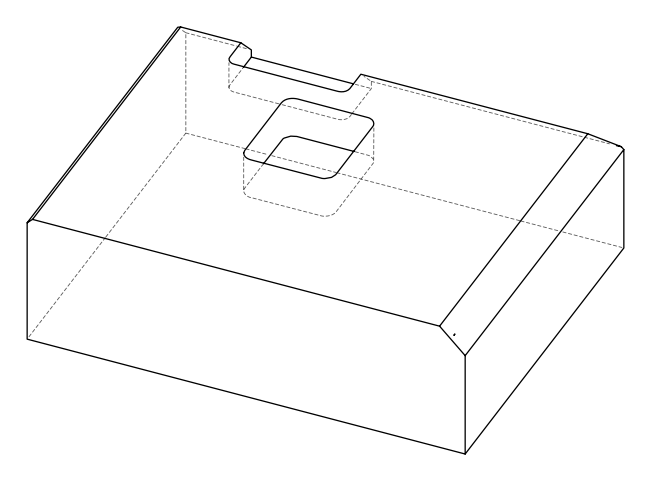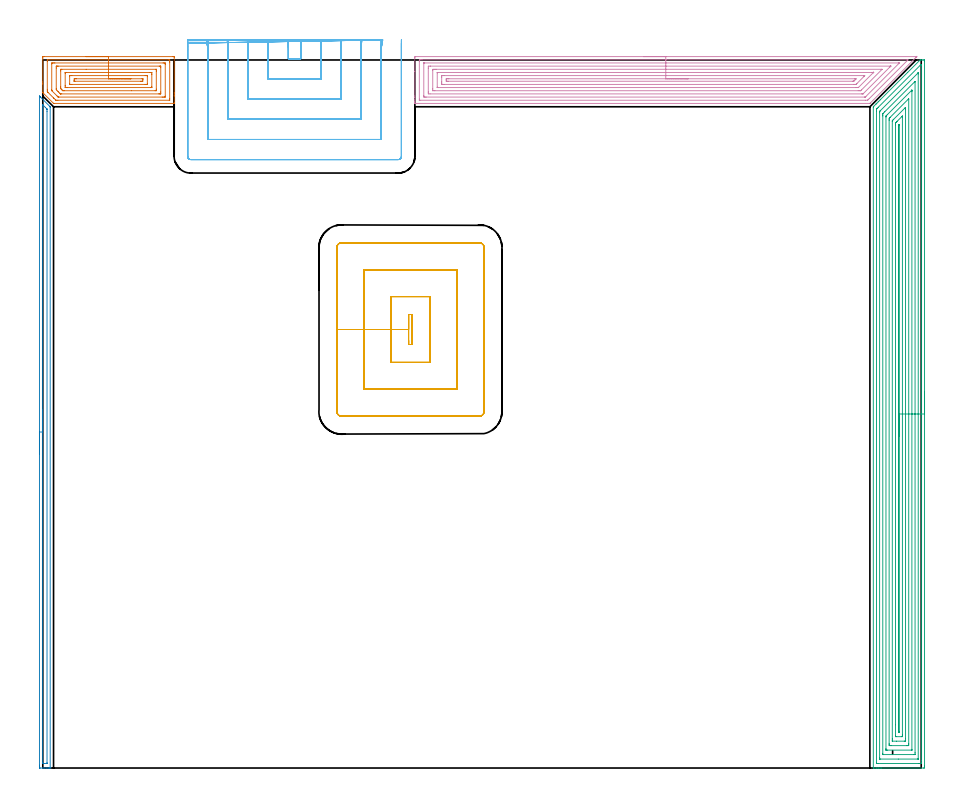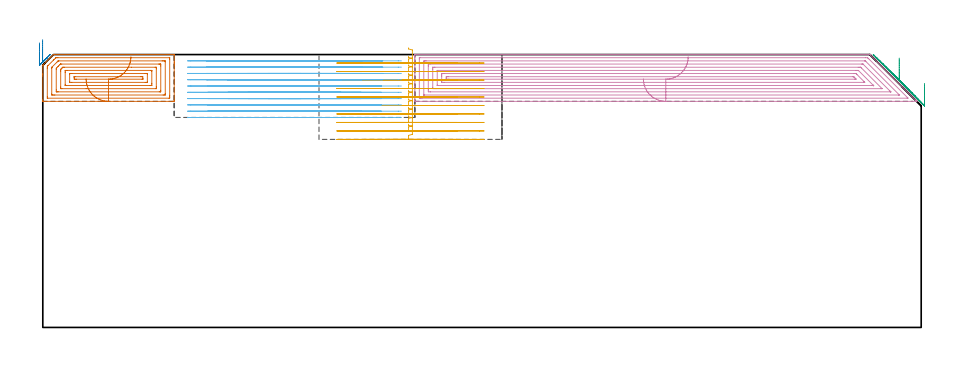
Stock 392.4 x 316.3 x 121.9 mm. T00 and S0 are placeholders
(PLAN: 6 operations, 2 tool changes, 83.3 min)
(1 AREA_MILL | FG_CHAMFER_SURFACE | UGT0205_001 | 4 min | 14564 mm3)
(2 AREA_MILL_1 | FG_CHAMFER_SURFACE_1 | UGT0205_001 | 4.95 min | 3422 mm3)
(3 AREA_MILL_2 | FG_CHAMFER_SURFACE_2 | UGT0205_001 | 22.3 min | 82814 mm3)
(4 AREA_MILL_3 | FG_CHAMFER_SURFACE_3 | UGT0205_001 | 13.97 min | 47784 mm3)
(5 MILL_RECTANGULAR_POCKET | POCKET_RECTANGULAR_STRAIGHT | NXT0201_012 | Follow Part, ap 4, ae 75% | 13.69 min | 286027 mm3)
(6 MILL_SLOT | SLOT_PARTIAL_RECTANGULAR | NXT0201_011 | Follow Part, ap 3, ae 75% | 24.37 min | 148390 mm3)
(TOOL UGT0205_001 | Chamfer Mill 20 x 3 x 45 deg. | D20 FL50 Z2)
(TOOL NXT0201_012 | ENDMILL 16mm [2P460-1600-NA 1630] | D16 FL38 Z6)
(TOOL NXT0201_011 | ENDMILL 12mm [2P460-1200-NA 1630] | D12 FL38 Z6)
(OP 1 AREA_MILL)
G17 G21 G94 G90
T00 M6
G54
G17 G0 G90 X19.35 Y317.8 S1061 M3
G43 Z131.9 H0
Z111.
G94 G1 X19.388 Z110.128 F250.
X19.502 Z109.264
X19.691 Z108.412
X19.953 Z107.58
X20.287 Z106.774
X20.69 Z106.
X21.158 Z105.264
X21.69 Z104.572
X22.279 Z103.929
X22.922 Z103.34
X23.614 Z102.808
X24.35 Z102.34
X25.124 Z101.937
X25.93 Z101.603
X26.762 Z101.341
X27.614 Z101.152
X28.478 Z101.038
X29.35 Z101.
X58.173
X58.447 Y317.796 Z101.002
X58.69 Y317.791 Z101.005
X58.7 Y317.542 Z101.255
Y301.626 Z117.168
Y301.095 Z117.698
Y300.37 Z118.428
Y300.202 Z118.596
Y297.134 Z121.664
Y296.933 Z121.86
X58.691 Y296.904 Z121.889
X58.617 Y296.9 Z121.9
X4.961
X4.805 Y296.904 Z121.889
X4.719 Y296.98 Z121.817
X0.232 Y301.468 Z117.33
X0.157 Y301.542 Z117.254
X0.009 Y301.693 Z117.105
X0. Y301.717 Z117.082
Y305.563 Z113.235
Y305.732 Z113.066
Y306.456 Z112.337
X0.001 Y317.179 Z101.617
X0.003 Y317.708 Z101.089
X0.006 Y317.791 Z101.005
X0.527 Y317.8 Z101.
X29.35
Y316.386 Z102.414
X56.399 Y316.385 Z102.415
X56.499 Y316.383 Z102.417
X56.688 Y316.379 Z102.421
X56.691 Y316.286 Z102.514
X56.698 Y315.984 Z102.816
X56.7 Y315.392 Z103.408
Y315.089 Z103.711
Y299.005 Z119.795
X56.696 Y298.414 Z120.386
X56.693 Y298.339 Z120.461
X56.691 Y298.326 Z120.474
X56.663 Y298.321 Z120.479
X56.598 Y298.318 Z120.482
X56.498 Y298.315 Z120.485
X6.735
X5.943 Y298.319 Z120.481
X5.848 Y298.321 Z120.479
X5.747 Y298.414 Z120.386
X4.961 Y299.189 Z119.611
X4.842 Y299.308 Z119.492
X2.301 Y301.85 Z116.95
X2.166 Y301.989 Z116.811
X2.029 Y302.133 Z116.667
X2.01 Y302.282 Z116.518
X2.003 Y302.882 Z115.918
X2. Y303.185 Z115.615
Y315.695 Z103.105
X2.004 Y316.286 Z102.514
X2.007 Y316.361 Z102.439
X2.009 Y316.374 Z102.426
X2.037 Y316.379 Z102.421
X2.102 Y316.382 Z102.418
X2.202 Y316.385 Z102.415
X29.35 Y316.386 Z102.414
Y314.972 Z103.828
X53.739 Y314.971 Z103.829
X54.157 Y314.97 Z103.83
X54.625 Y314.966 Z103.834
X54.683 Y314.965 Z103.835
X54.693 Y314.724 Z104.076
X54.698 Y314.574 Z104.226
X54.7 Y314.498 Z104.302
Y314.423 Z104.377
Y300.127 Z118.673
X54.697 Y300.051 Z118.749
X54.69 Y299.901 Z118.899
X54.675 Y299.735 Z119.065
X54.625 Y299.734 Z119.066
X54.207 Y299.73 Z119.07
X53.739 Y299.729 Z119.071
X53.321 Y299.728 Z119.072
X7.204 Y299.729 Z119.071
X6.97 Y299.731 Z119.069
X6.912 Y299.733 Z119.067
X6.887 Y299.735 Z119.065
X6.854 Y299.757 Z119.043
X6.735 Y299.868 Z118.932
X6.398 Y300.202 Z118.598
X4.075 Y302.526 Z116.274
X4.035 Y302.571 Z116.229
X4.018 Y302.593 Z116.207
X4.01 Y302.657 Z116.143
X4.003 Y302.807 Z115.993
X4.001 Y302.882 Z115.918
X4. Y314.573 Z104.227
X4.003 Y314.649 Z104.151
X4.01 Y314.799 Z104.001
X4.025 Y314.965 Z103.835
X4.075 Y314.966 Z103.834
X4.494 Y314.97 Z103.83
X4.961 Y314.971 Z103.829
X5.379 Y314.972 Z103.828
X29.35
Y313.557 Z105.243
X52.012
X52.402 Y313.555 Z105.245
X52.597 Y313.553 Z105.247
X52.685 Y313.551 Z105.249
X52.69 Y313.484 Z105.316
X52.699 Y312.865 Z105.935
X52.7 Y301.989 Z116.811
X52.695 Y301.253 Z117.547
X52.69 Y301.15 Z117.65
X52.594 Y301.147 Z117.653
X52.385 Y301.145 Z117.655
X51.965 Y301.143 Z117.657
X51.918
X8.462
X8.042 Y301.145 Z117.655
X7.938 Y301.148 Z117.652
X7.916 Y301.149 Z117.651
X7.882 Y301.178 Z117.622
X7.811 Y301.243 Z117.557
X7.622 Y301.427 Z117.373
X7.06 Y301.989 Z116.811
X6.735 Y302.315 Z116.485
X6.178 Y302.882 Z115.918
X6.01 Y303.07 Z115.73
X6.006 Y303.253 Z115.547
X6.001 Y303.622 Z115.178
Y312.711 Z106.089
X6.005 Y313.447 Z105.353
X6.01 Y313.55 Z105.25
X6.106 Y313.553 Z105.247
X6.315 Y313.555 Z105.245
X6.735 Y313.557 Z105.243
X6.782
X29.35
Y312.143 Z106.657
X50.514
X50.606 Y312.141 Z106.659
X50.662 Y312.139 Z106.661
X50.687 Y312.137 Z106.663
X50.69 Y312.124 Z106.676
X50.695 Y311.989 Z106.811
X50.698 Y311.818 Z106.982
X50.7 Y311.305 Z107.495
Y303.263 Z115.537
X50.697 Y302.882 Z115.918
X50.692 Y302.626 Z116.174
X50.69 Y302.568 Z116.232
X50.621 Y302.564 Z116.236
X50.511 Y302.56 Z116.24
X50.191 Y302.558 Z116.242
X39.63 Y302.557 Z116.243
X9.718
X9.396 Y302.558 Z116.242
X9.073 Y302.562 Z116.238
X8.982 Y302.564 Z116.236
X8.94 Y302.57 Z116.23
X8.915 Y302.592 Z116.208
X8.815 Y302.688 Z116.112
X8.616 Y302.882 Z115.918
X8.509 Y302.99 Z115.81
X8.123 Y303.384 Z115.416
X8.028 Y303.482 Z115.318
X8.01 Y303.605 Z115.195
X8.007 Y303.776 Z115.024
X8.001 Y304.288 Z114.512
X8. Y311.437 Z107.363
X8.003 Y311.818 Z106.982
X8.008 Y312.074 Z106.726
X8.01 Y312.132 Z106.668
X8.079 Y312.136 Z106.664
X8.189 Y312.14 Z106.66
X8.509 Y312.142 Z106.658
X19.373 Y312.143 Z106.657
X29.35
Y310.729 Z108.071
X47.725
X48.417 Y310.727 Z108.073
X48.615 Y310.725 Z108.075
X48.685 Y310.722 Z108.078
X48.69 Y310.7 Z108.1
X48.697 Y310.643 Z108.157
X48.7 Y310.031 Z108.769
Y309.746 Z109.054
Y304.385 Z114.415
X48.696 Y304.1 Z114.7
X48.693 Y304.019 Z114.781
X48.689 Y303.977 Z114.823
X48.676 Y303.976 Z114.824
X48.591 Y303.973 Z114.827
X48.417 Y303.972 Z114.828
X48.224 Y303.971 Z114.829
X10.975
X10.283 Y303.973 Z114.827
X10.085 Y303.975 Z114.825
X10.015 Y303.978 Z114.822
X10.01 Y304.001 Z114.799
X10.003 Y304.057 Z114.743
X10. Y304.669 Z114.131
Y304.954 Z113.846
Y310.315 Z108.485
X10.004 Y310.6 Z108.2
X10.007 Y310.681 Z108.119
X10.011 Y310.723 Z108.077
X10.024 Y310.724 Z108.076
X10.109 Y310.727 Z108.073
X10.283 Y310.728 Z108.072
X10.476 Y310.729 Z108.071
X29.35
Y309.315 Z109.485
X45.757 Y309.314 Z109.486
X46.472 Y309.311 Z109.489
X46.644 Y309.308 Z109.492
X46.69 Y309.301 Z109.499
X46.697 Y309.194 Z109.606
X46.699 Y309.137 Z109.663
Y305.563 Z113.237
X46.698 Y305.508 Z113.292
X46.69 Y305.45 Z113.35
X46.679 Y305.392 Z113.408
X45.757 Y305.386 Z113.414
X12.943
X12.229 Y305.389 Z113.411
X12.056 Y305.392 Z113.408
X12.01 Y305.399 Z113.401
X12.003 Y305.506 Z113.294
X12.001 Y305.563 Z113.237
Y309.137 Z109.663
X12.002 Y309.192 Z109.608
X12.01 Y309.25 Z109.55
X12.021 Y309.308 Z109.492
X12.943 Y309.314 Z109.486
X29.35 Y309.315 Z109.485
Y307.9 Z110.9
X44.324
X44.639 Y307.898 Z110.902
X44.672 Y307.896 Z110.904
X44.688 Y307.894 Z110.906
X44.691 Y307.873 Z110.927
X44.696 Y307.756 Z111.044
X44.7 Y307.522 Z111.278
X44.69 Y306.815 Z111.985
X44.523 Y306.806 Z111.994
X43.983 Y306.802 Z111.998
X43.642 Y306.8 Z112.
X14.376
X14.061 Y306.802 Z111.998
X14.028 Y306.804 Z111.996
X14.012 Y306.806 Z111.994
X14.009 Y306.827 Z111.973
X14.004 Y306.944 Z111.856
X14. Y307.178 Z111.622
X14.01 Y307.885 Z110.915
X14.177 Y307.894 Z110.906
X14.717 Y307.898 Z110.902
X15.058 Y307.9 Z110.9
X29.35
X30.222 Z110.938
X31.086 Z111.051
X31.938 Z111.24
X32.77 Z111.503
X33.576 Z111.836
X34.35 Z112.239
X35.086 Z112.708
X35.778 Z113.239
X36.421 Z113.828
X37.01 Z114.472
X37.542 Z115.164
X38.01 Z115.9
X38.413 Z116.673
X38.747 Z117.479
X39.009 Z118.311
X39.198 Z119.163
X39.312 Z120.028
X39.35 Z120.9
G0 Z131.9
M5
M2
(OP 2 AREA_MILL_1)
G17 G21 G94 G90
T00 M6
G54
G17 G0 G90 X-1.5 Y140.1 S1061 M3
G43 Z131.9 H0
Z127.1
G94 G1 Y140.138 Z126.228 F250.
Y140.252 Z125.364
Y140.441 Z124.512
Y140.703 Z123.68
Y141.037 Z122.874
Y141.44 Z122.1
Y141.908 Z121.364
Y142.44 Z120.672
Y143.029 Z120.029
Y143.672 Z119.44
Y144.364 Z118.908
Y145.1 Z118.44
Y145.874 Z118.037
Y146.68 Z117.703
Y147.512 Z117.441
Y148.363 Z117.252
Y149.228 Z117.138
Y150.1 Z117.1
Y300.114
X-1.496 Y300.189 Z117.102
X-1.488 Z117.11
X-1.333 Y300.034 Z117.264
X-1.191 Y299.891 Z117.408
X-0.909 Y299.609 Z117.691
X3.171 Y295.529 Z121.77
X3.294 Y295.406 Z121.891
X3.3 Y295.131 Z121.9
Y0.16
X3.297 Y0.01 Z121.888
X3.243 Y0.007 Z121.834
X2.86 Y0. Z121.459
X2.433 Z121.032
X1.793 Z120.388
X0.58 Z119.177
X0.007 Z118.601
X-1.145 Y0.001 Z117.451
X-1.49 Y0.003 Z117.106
X-1.492 Y0.006 Z117.104
X-1.498 Y0.606 Z117.102
X-1.5 Y1.22 Z117.1
Y150.1
X-0.086 Z118.514
Y296.209
X-0.085 Y296.271 Z118.515
X-0.083 Y296.32 Z118.517
X-0.081 Y296.326 Z118.519
X-0.08 Z118.52
X-0.067 Y296.315 Z118.533
X0.007 Y296.243 Z118.607
X0.227 Y296.024 Z118.827
X1.119 Y295.131 Z119.719
X1.793 Y294.454 Z120.393
X1.845 Y294.398 Z120.445
X1.869 Y294.37 Z120.469
X1.879 Y294.329 Z120.479
X1.882 Y294.239 Z120.482
X1.884 Y294.148 Z120.484
X1.886 Y293.346 Z120.486
X1.885 Y2.299 Z120.485
X1.884 Y2.206 Z120.484
X1.879 Y2.023 Z120.479
X1.874 Y2.009 Z120.474
X1.866 Y2.006 Z120.466
X1.842 Y2.002 Z120.442
X1.793 Y2.001 Z120.393
X0.398 Y2. Z118.998
X0.007 Y2.004 Z118.607
X-0.049 Y2.006 Z118.551
X-0.076 Y2.009 Z118.524
X-0.08 Y2.114 Z118.52
X-0.084 Y2.298 Z118.516
X-0.085 Y2.391 Z118.515
X-0.086 Y2.484 Z118.514
Y150.1
Y150.972 Z118.552
Y151.836 Z118.666
Y152.688 Z118.855
Y153.52 Z119.117
Y154.326 Z119.451
Y155.1 Z119.854
Y155.836 Z120.323
Y156.528 Z120.854
Y157.171 Z121.443
Y157.76 Z122.086
Y158.291 Z122.779
Y158.76 Z123.514
Y159.163 Z124.288
Y159.497 Z125.094
Y159.759 Z125.926
Y159.948 Z126.778
Y160.062 Z127.643
Y160.1 Z128.514
G0 Z131.9
M5
M2
(OP 3 AREA_MILL_2)
G17 G21 G94 G90
T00 M6
G54
G17 G0 G90 X393.897 Y168.147 S1061 M3
G43 Z131.9 H0
Z109.003
G94 G1 Y168.109 Z108.131 F250.
Y167.995 Z107.267
Y167.807 Z106.415
Y167.544 Z105.583
Y167.211 Z104.777
Y166.808 Z104.003
Y166.34 Z103.267
X393.898 Y165.809 Z102.574
Y165.22 Z101.931
Y164.577 Z101.342
Y163.885 Z100.81
Y163.149 Z100.341
X393.899 Y162.375 Z99.938
Y161.569 Z99.604
Y160.738 Z99.342
Y159.886 Z99.153
X393.9 Y159.021 Z99.038
Y158.149 Z99.
Y1.053
X393.899 Y0.607 Z99.001
X393.895 Y0.165 Z99.003
X393.892 Y0.01 Z99.006
X393.459 Y0. Z99.438
X374.683 Z118.212
X374.083 Z118.811
X373.52 Z119.376
X373.203 Z119.694
X372.64 Z120.256
X372.322 Z120.573
X371.318 Z121.581
X371.115 Y0.004 Z121.784
X371.006 Y0.01 Z121.893
X371. Y0.161 Z121.9
Y295.163
X371.004 Y295.407 Z121.889
X371.209 Y295.609 Z121.691
X372.25 Y296.651 Z120.648
X372.322 Y296.723 Z120.575
X372.524 Y296.924 Z120.376
X372.548 Y296.948 Z120.352
X373.203 Y297.604 Z119.694
X373.371 Y297.771 Z119.529
X373.441 Y297.841 Z119.459
X374.083 Y298.485 Z118.814
X374.218 Y298.618 Z118.682
X386.383 Y310.783 Z106.516
X391.753 Y316.153 Z101.147
X391.78 Y316.181 Z101.118
X391.899 Y316.29 Z100.994
X392.013 Y316.299 Z100.88
X392.333 Y316.3 Z100.566
X392.823 Z100.076
X393.459 Z99.436
X393.776 Z99.12
X393.891 Y316.297 Z99.005
X393.896 Y316.139 Z99.004
X393.9 Y315.915 Z99.
Y158.149
X392.486 Z100.414
Y3.285
X392.483 Y2.489 Z100.417
X392.481 Y2.393 Z100.419
X392.465 Y2.01 Z100.435
X392.082 Y2.003 Z100.818
X391.697 Y2.001 Z101.203
X391.204 Y2. Z101.696
X373.203 Y2.001 Z119.697
X372.706 Y2.004 Z120.194
X372.507 Y2.01 Z120.393
X372.421 Y2.033 Z120.479
X372.416 Y2.297 Z120.484
X372.415 Y2.393 Z120.485
X372.414 Y293.378 Z120.486
X372.417 Y294.174 Z120.483
X372.421 Y294.27 Z120.479
X372.426 Y294.364 Z120.474
X372.501 Y294.444 Z120.399
X372.618 Y294.565 Z120.282
X372.765 Y294.714 Z120.135
X373.203 Y295.153 Z119.697
X391.957 Y313.907 Z100.943
X392.124 Y314.072 Z100.776
X392.274 Y314.216 Z100.626
X392.325 Y314.263 Z100.575
X392.374 Y314.29 Z100.526
X392.433 Y314.295 Z100.467
X392.459 Y314.294 Z100.441
X392.478 Y314.291 Z100.422
X392.48 Y314.241 Z100.42
X392.485 Y314.002 Z100.415
X392.486 Y313.907 Z100.414
Y313.806
Y158.149
X391.072 Z101.828
X391.071 Y4.178 Z101.829
X391.07 Y4.049 Z101.83
X391.067 Y4.018 Z101.833
X391.066 Y4.01 Z101.834
X391.05 Y4.007 Z101.85
X390.991 Y4.001 Z101.909
X382.185 Y4. Z110.715
X374.083 Y4.001 Z118.817
X373.908 Y4.004 Z118.992
X373.858 Y4.007 Z119.042
X373.835 Y4.011 Z119.065
X373.833 Y4.024 Z119.067
X373.83 Y4.092 Z119.07
X373.829 Y4.178 Z119.071
X373.828 Y4.436 Z119.072
X373.829 Y292.743 Z119.071
X373.83 Y293.061 Z119.07
X373.833 Y293.219 Z119.067
X373.835 Y293.297 Z119.065
X373.843 Y293.332 Z119.057
X373.881 Y293.378 Z119.019
X373.981 Y293.481 Z118.919
X374.083 Y293.584 Z118.817
X390.938 Y310.439 Z101.962
X390.971 Y310.47 Z101.929
X391.018 Y310.513 Z101.882
X391.063 Y310.552 Z101.837
X391.065 Y310.509 Z101.835
X391.069 Y310.337 Z101.831
X391.071 Y310.225 Z101.829
Y310.079
X391.072 Y158.149 Z101.828
X389.657 Z103.243
Y6.856
X389.655 Y6.248 Z103.245
X389.652 Y6.043 Z103.248
X389.651 Y6.015 Z103.249
X389.634 Y6.01 Z103.266
X389.583 Y6.005 Z103.317
X389.477 Y6.002 Z103.423
X389.055 Y6. Z103.845
X375.418 Y6.001 Z117.482
X375.321 Y6.003 Z117.579
X375.272 Y6.006 Z117.628
X375.253 Y6.01 Z117.647
X375.25 Y6.021 Z117.65
X375.247 Y6.124 Z117.653
X375.243 Y6.572 Z117.657
Y291.31
X375.244 Y291.593 Z117.656
X375.248 Y292.198 Z117.652
X375.25 Y292.269 Z117.65
X375.281 Y292.32 Z117.619
X375.437 Y292.485 Z117.463
X376.084 Y293.135 Z116.816
X389.507 Y306.557 Z103.393
X389.583 Y306.631 Z103.317
X389.64 Y306.682 Z103.26
X389.649 Y306.689 Z103.251
X389.651 Y306.678 Z103.249
X389.654 Y306.625 Z103.246
X389.656 Y306.451 Z103.244
X389.657 Y158.149 Z103.243
X388.243 Z104.657
X388.242 Y8.363 Z104.658
X388.239 Y8.085 Z104.661
X388.236 Y8.011 Z104.664
X388.232 Y8.008 Z104.668
X388.214 Y8.003 Z104.686
X388.175 Y8.001 Z104.725
X377.357 Y8. Z115.543
X376.725 Y8.003 Z116.175
X376.684 Y8.006 Z116.216
X376.667 Y8.009 Z116.233
X376.663 Y8.155 Z116.237
X376.658 Y8.432 Z116.242
X376.657 Y8.571 Z116.243
Y290.839
X376.659 Y290.978 Z116.241
X376.664 Y291.25 Z116.236
X376.725 Y291.32 Z116.175
X376.858 Y291.458 Z116.042
X376.991 Y291.593 Z115.909
X377.3 Y291.902 Z115.6
X388.175 Y302.776 Z104.725
X388.209 Y302.808 Z104.691
X388.229 Y302.826 Z104.671
X388.234 Y302.828 Z104.666
X388.236 Y302.789 Z104.664
X388.242 Y302.512 Z104.658
X388.243 Y302.373 Z104.657
Y302.304
Y158.149
X386.829 Z106.071
Y10.898
X386.826 Y10.426 Z106.074
X386.822 Y10.012 Z106.078
X386.413 Y10.005 Z106.487
X385.952 Y10.001 Z106.948
X378.906 Z113.994
X378.487 Y10.006 Z114.413
X378.078 Y10.015 Z114.822
X378.074 Y10.426 Z114.826
X378.072 Y10.847 Z114.828
Y289.336
X378.075 Y289.807 Z114.825
X378.08 Y290.22 Z114.82
X378.487 Y290.639 Z114.413
X378.517 Y290.669 Z114.383
X386.581 Y298.733 Z106.319
X386.675 Y298.825 Z106.225
X386.77 Y298.911 Z106.13
X386.823 Y298.954 Z106.077
X386.826 Y298.893 Z106.074
X386.828 Y298.808 Z106.072
X386.829 Y298.733 Z106.071
Y158.149
X385.415 Z107.485
Y13.104
X385.414 Y12.331 Z107.486
X385.412 Y12.211 Z107.488
X385.408 Y12.027 Z107.492
X385.068 Y12.01 Z107.832
X384.859 Y12.002 Z108.041
X381.337 Y12. Z111.563
X379.576 Z113.324
X379.52 Y12.002 Z113.38
X379.505 Y12.005 Z113.395
X379.493 Y12.009 Z113.407
X379.49 Y12.031 Z113.41
X379.487 Y12.091 Z113.413
X379.486 Y12.211 Z113.414
X379.485 Y12.984 Z113.415
X379.486 Y288.795 Z113.414
X379.488 Y288.915 Z113.412
X379.492 Y289.107 Z113.408
X379.504 Y289.195 Z113.396
X379.563 Y289.258 Z113.337
X379.735 Y289.435 Z113.165
X380.104 Y289.807 Z112.796
X385.164 Y294.865 Z107.736
X385.292 Y294.989 Z107.608
X385.399 Y295.09 Z107.501
X385.408 Y294.93 Z107.492
X385.414 Y294.391 Z107.486
Y294.27
X385.415 Y158.149 Z107.485
X384. Z108.9
Y14.889
X383.999 Y14.658 Z108.901
X383.994 Y14.424 Z108.906
X383.983 Y14.01 Z108.917
X383.767 Y14. Z109.133
X381.125 Z111.775
X380.918 Y14.01 Z111.982
X380.905 Y14.075 Z111.995
X380.903 Y14.097 Z111.997
X380.901 Y14.228 Z111.999
X380.9 Y19.358 Z112.
Y287.361
X380.905 Y288.022 Z111.995
X380.907 Y288.134 Z111.993
X380.956 Y288.198 Z111.944
X381.129 Y288.377 Z111.771
X381.394 Y288.646 Z111.506
X381.661 Y288.915 Z111.239
X383.771 Y291.024 Z109.129
X383.932 Y291.18 Z108.968
X383.978 Y291.221 Z108.922
X383.994 Y291.233 Z108.906
X383.995 Y291.21 Z108.905
X383.998 Y291.087 Z108.902
X384. Y290.933 Z108.9
Y290.7
Y158.149
X382.586 Z110.314
Y16.366
X382.585 Y16.091 Z110.315
X382.582 Y16.044 Z110.318
X382.58 Y16.015 Z110.32
X382.561 Y16.01 Z110.339
X382.45 Y16.008 Z110.45
X382.339 Y16.01 Z110.561
X382.32 Y16.015 Z110.58
X382.318 Y16.044 Z110.582
X382.316 Y16.09 Z110.584
X382.314 Y16.366 Z110.586
Y16.674
X382.315 Y286.237 Z110.585
X382.317 Y286.545 Z110.583
X382.321 Y286.815 Z110.579
X382.333 Y287.13 Z110.567
X382.413 Y287.215 Z110.487
X382.455 Y287.257 Z110.445
X382.516 Y287.317 Z110.384
X382.556 Y287.352 Z110.344
X382.579 Y287.371 Z110.321
X382.58 Y287.356 Z110.32
X382.584 Y287.265 Z110.316
X382.585 Y287.13 Z110.315
X382.586 Y158.149 Z110.314
Y157.278 Z110.352
Y156.413 Z110.466
Y155.561 Z110.654
Y154.729 Z110.917
Y153.923 Z111.251
Y153.149 Z111.653
Y152.414 Z112.122
Y151.722 Z112.653
Y151.078 Z113.243
Y150.489 Z113.886
Y149.958 Z114.578
Y149.489 Z115.314
Y149.086 Z116.088
Y148.753 Z116.894
Y148.49 Z117.726
Y148.301 Z118.577
Y148.187 Z119.442
Y148.149 Z120.314
G0 Z131.9
M5
M2
(OP 4 AREA_MILL_3)
G17 G21 G94 G90
T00 M6
G54
G17 G0 G90 X268.3 Y317.8 S1061 M3
G43 Z131.9 H0
Z111.
G94 G1 X268.338 Z110.128 F250.
X268.452 Z109.263
X268.641 Z108.412
X268.903 Z107.58
X269.237 Z106.774
X269.64 Z106.
X270.109 Z105.264
X270.64 Z104.572
X271.229 Z103.929
X271.872 Z103.34
X272.564 Z102.808
X273.3 Z102.34
X274.074 Z101.937
X274.88 Z101.603
X275.712 Z101.341
X276.564 Z101.152
X277.428 Z101.038
X278.3 Z101.
X390.33
X390.395 Y317.798
Y317.795 Z101.003
X390.228 Y317.626 Z101.17
X390.098 Y317.497 Z101.301
X389.844 Y317.244 Z101.556
X369.623 Y297.024 Z121.776
X369.495 Y296.905 Z121.89
X369.285 Y296.9 Z121.9
X166.353
X166.21 Y296.903 Z121.888
X166.207 Y296.957 Z121.834
X166.2 Y297.326 Z121.473
Y297.801 Z120.998
Y298.414 Z120.381
Y299.615 Z119.182
Y300.202 Z118.592
Y311.224 Z107.573
Y317.179 Z101.618
X166.202 Y317.475 Z101.323
X166.21 Y317.792 Z101.006
X166.526 Y317.799 Z100.999
X278.3 Y317.8 Z101.
Y316.386 Z102.414
X386.133
X386.233 Y316.385 Z102.415
X386.333 Y316.383 Z102.417
X386.514 Y316.379 Z102.421
X386.429 Y316.286 Z102.514
X386.333 Y316.185 Z102.615
X386.233 Y316.083 Z102.717
X369.285 Y299.134 Z119.666
X368.924 Y298.776 Z120.024
X368.558 Y298.414 Z120.386
X368.473 Y298.334 Z120.466
X368.44 Y298.321 Z120.479
X367.501 Y298.314 Z120.486
X168.483 Y298.315 Z120.485
X168.283 Y298.317 Z120.483
X168.227 Y298.32 Z120.48
X168.208 Y298.323 Z120.477
X168.206 Y298.327 Z120.473
X168.202 Y298.36 Z120.44
X168.201 Y298.414 Z120.386
X168.2 Y298.798 Z120.002
X168.201 Y315.775 Z103.025
X168.208 Y316.286 Z102.514
X168.21 Y316.375 Z102.425
X168.383 Y316.382 Z102.418
X168.484 Y316.385 Z102.415
X168.583
X169.375 Y316.386 Z102.414
X278.3
Y314.972 Z103.828
X382.193 Y314.971 Z103.829
X382.391 Y314.97 Z103.83
X382.665 Y314.967 Z103.833
Y314.965 Z103.835
X367.701 Y300.001 Z118.799
X367.501 Y299.803 Z118.997
X367.439 Y299.75 Z119.05
X367.417 Y299.735 Z119.065
X367.395 Y299.733 Z119.067
X367.291 Y299.73 Z119.07
X367.081 Y299.729 Z119.071
X171.259
X170.838 Y299.73 Z119.07
X170.367 Y299.733 Z119.067
X170.22 Y299.735 Z119.065
X170.208 Y300.034 Z118.766
X170.203 Y300.202 Z118.598
X170.201 Y300.369 Z118.431
X170.2 Y314.666 Z104.134
X170.204 Y314.833 Z103.967
X170.21 Y314.944 Z103.856
X170.214 Y314.966 Z103.834
X170.221 Y314.968 Z103.832
X170.249 Y314.97 Z103.83
X170.367 Y314.971 Z103.829
X278.3 Y314.972 Z103.828
Y313.557 Z105.243
X378.585
X378.751 Y313.555 Z105.245
X378.791 Y313.553 Z105.247
X378.793 Y313.551 Z105.249
Y313.547 Z105.253
X378.768 Y313.519 Z105.281
X378.53 Y313.279 Z105.521
X378.392 Y313.141 Z105.659
X366.609 Y301.358 Z117.442
X366.476 Y301.228 Z117.572
X366.422 Y301.178 Z117.622
X366.394 Y301.154 Z117.646
X366.349 Y301.15 Z117.65
X366.139 Y301.147 Z117.653
X365.717 Y301.143 Z117.657
X172.995
X172.21 Y301.151 Z117.649
X172.2 Y301.939 Z116.861
Y301.989 Z116.811
Y312.662 Z106.138
X172.207 Y313.549 Z105.251
X173.043 Y313.557 Z105.243
X173.091
X278.3
Y312.143 Z106.657
X374.506
X374.637 Y312.142 Z106.658
X374.886 Y312.138 Z106.662
X374.917 Y312.137 Z106.663
X374.902 Y312.112 Z106.688
X374.852 Y312.055 Z106.745
X374.803 Y312.002 Z106.798
X365.684 Y302.882 Z115.918
X365.39 Y302.6 Z116.2
X365.34 Y302.564 Z116.236
X365.257 Y302.561 Z116.239
X365.148 Y302.558 Z116.242
X364.825 Y302.557 Z116.243
X364.257
X175.152
X174.827 Y302.558 Z116.242
X174.256 Y302.561 Z116.239
X174.221 Y302.564 Z116.236
X174.21 Y302.574 Z116.226
X174.204 Y302.613 Z116.187
X174.201 Y302.882 Z115.918
X174.2 Y303.511 Z115.289
X174.201 Y311.552 Z107.248
X174.204 Y311.818 Z106.982
X174.21 Y312.125 Z106.675
X174.509 Y312.136 Z106.664
X174.827 Y312.14 Z106.66
X175.395 Y312.143 Z106.657
X175.719
X278.3
Y310.729 Z108.071
X370.372 Y310.728 Z108.072
X370.796 Y310.725 Z108.075
X371.069 Y310.722 Z108.078
Y310.72 Z108.08
Y310.717 Z108.083
X364.476 Y304.125 Z114.675
X364.397 Y304.048 Z114.752
X364.346 Y304.002 Z114.798
X364.319 Y303.979 Z114.821
X364.28 Y303.977 Z114.823
X363.933 Y303.973 Z114.827
X363.737 Y303.972 Z114.828
X363.041 Y303.971 Z114.829
X176.416 Y303.972 Z114.828
X176.257 Y303.974 Z114.826
X176.22 Y303.977 Z114.823
X176.21 Y303.979 Z114.821
X176.206 Y303.99 Z114.81
X176.203 Y304.024 Z114.776
X176.2 Y304.187 Z114.613
Y310.513 Z108.287
X176.203 Y310.676 Z108.124
X176.206 Y310.71 Z108.09
X176.21 Y310.721 Z108.079
X176.22 Y310.723 Z108.077
X176.257 Y310.726 Z108.074
X176.416 Y310.728 Z108.072
X278.3 Y310.729 Z108.071
Y309.315 Z109.485
X366.609 Y309.314 Z109.486
X366.786 Y309.312 Z109.488
X367.139 Y309.308 Z109.492
X367.192 Y309.3 Z109.5
X367.165 Y309.269 Z109.531
X367.11 Y309.21 Z109.59
X367.039 Y309.137 Z109.663
X366.824 Y308.921 Z109.879
X363.699 Y305.797 Z113.003
X363.46 Y305.563 Z113.237
X363.316 Y305.426 Z113.374
X363.272 Y305.392 Z113.408
X363.214 Y305.39 Z113.41
X363.041 Y305.388 Z113.412
X362.326 Y305.385 Z113.415
X362.149
X179.287
X178.571 Y305.387 Z113.413
X178.395 Y305.389 Z113.411
X178.227 Y305.392 Z113.408
X178.21 Y305.563 Z113.237
X178.204 Y305.755 Z113.045
X178.2 Y306.456 Z112.344
Y306.652 Z112.148
X178.201 Y308.438 Z110.362
X178.21 Y309.137 Z109.663
X178.225 Y309.308 Z109.492
X179.287 Y309.315 Z109.485
X278.3
Y307.901 Z110.899
X362.761 Y307.9 Z110.9
X363.041 Y307.898 Z110.902
X363.167 Y307.895 Z110.905
X363.331 Y307.889 Z110.911
X363.215 Y307.766 Z111.034
X363.148 Y307.696 Z111.104
X363.041 Y307.587 Z111.213
X362.804 Y307.35 Z111.45
X362.475 Y307.023 Z111.777
X362.364 Y306.914 Z111.886
X362.273 Y306.83 Z111.97
X362.246 Y306.806 Z111.994
X362.217 Y306.804 Z111.996
X362.149 Y306.802 Z111.998
X361.806 Y306.8 Z112.
X181.071
X180.728 Y306.801 Z111.999
X180.341 Y306.805 Z111.995
X180.27 Y306.807 Z111.993
X180.21 Y306.817 Z111.983
X180.2 Y307.35 Z111.45
X180.207 Y307.786 Z111.014
X180.21 Y307.889 Z110.911
X180.339 Y307.893 Z110.907
X180.525 Y307.897 Z110.903
X181.071 Y307.9 Z110.9
X181.414
X278.3 Y307.901 Z110.899
X279.172 Z110.938
X280.037 Z111.051
X280.888 Z111.24
X281.72 Z111.503
X282.526 Z111.836
X283.3 Z112.239
X284.036 Z112.708
X284.728 Z113.239
X285.371 Z113.828
X285.96 Z114.472
X286.492 Z115.164
X286.96 Z115.899
X287.363 Z116.673
X287.697 Z117.479
X287.959 Z118.311
X288.148 Z119.163
X288.262 Z120.028
X288.3 Z120.899
G0 Z131.9
M5
M2
(OP 5 MILL_RECTANGULAR_POCKET)
G17 G21 G94 G90
T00 M6
G54
G17 G0 G90 X163.4 Y191.041 S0 M3
G43 Z131.9 H1
Z124.9
G94 G1 Y189.2 Z124.407 F250.
X165.1 Z123.951
Y202.6 Z120.361
X163.4 Z119.905
Y195.9 Z118.11
Y189.2 F500.
X165.1
Y202.6
X163.4
Y195.9
X155.4
Y181.2
X173.1
Y210.6
X155.4
Y195.9
X143.4
Y169.2
X185.1
Y222.6
X143.4
Y195.9
X131.4
Y159.2
G3 X133.4 Y157.2 R2.
G1 X195.1
G3 X197.1 Y159.2 R2.
G1 Y232.6
G3 X195.1 Y234.6 R2.
G1 X133.4
G3 X131.4 Y232.6 R2.
G1 Y195.9
Y194.9
G0 X163.4 Y191.041 Z121.11
G1 Y189.2 Z120.617 F250.
X165.1 Z120.161
Y202.6 Z116.571
X163.4 Z116.115
Y195.9 Z114.32
Y189.2 F500.
X165.1
Y202.6
X163.4
Y195.9
X155.4
Y181.2
X173.1
Y210.6
X155.4
Y195.9
X143.4
Y169.2
X185.1
Y222.6
X143.4
Y195.9
X131.4
Y159.2
G3 X133.4 Y157.2 R2.
G1 X195.1
G3 X197.1 Y159.2 R2.
G1 Y232.6
G3 X195.1 Y234.6 R2.
G1 X133.4
G3 X131.4 Y232.6 R2.
G1 Y195.9
Y194.9
G0 X163.4 Y191.041 Z117.32
G1 Y189.2 Z116.827 F250.
X165.1 Z116.371
Y202.6 Z112.781
X163.4 Z112.325
Y195.9 Z110.53
Y189.2 F500.
X165.1
Y202.6
X163.4
Y195.9
X155.4
Y181.2
X173.1
Y210.6
X155.4
Y195.9
X143.4
Y169.2
X185.1
Y222.6
X143.4
Y195.9
X131.4
Y159.2
G3 X133.4 Y157.2 R2.
G1 X195.1
G3 X197.1 Y159.2 R2.
G1 Y232.6
G3 X195.1 Y234.6 R2.
G1 X133.4
G3 X131.4 Y232.6 R2.
G1 Y195.9
Y194.9
G0 X163.4 Y191.041 Z113.53
G1 Y189.2 Z113.037 F250.
X165.1 Z112.581
Y202.6 Z108.991
X163.4 Z108.535
Y195.9 Z106.74
Y189.2 F500.
X165.1
Y202.6
X163.4
Y195.9
X155.4
Y181.2
X173.1
Y210.6
X155.4
Y195.9
X143.4
Y169.2
X185.1
Y222.6
X143.4
Y195.9
X131.4
Y159.2
G3 X133.4 Y157.2 R2.
G1 X195.1
G3 X197.1 Y159.2 R2.
G1 Y232.6
G3 X195.1 Y234.6 R2.
G1 X133.4
G3 X131.4 Y232.6 R2.
G1 Y195.9
Y194.9
G0 X163.4 Y191.041 Z109.74
G1 Y189.2 Z109.247 F250.
X165.1 Z108.791
Y202.6 Z105.201
X163.4 Z104.745
Y195.9 Z102.95
Y189.2 F500.
X165.1
Y202.6
X163.4
Y195.9
X155.4
Y181.2
X173.1
Y210.6
X155.4
Y195.9
X143.4
Y169.2
X185.1
Y222.6
X143.4
Y195.9
X131.4
Y159.2
G3 X133.4 Y157.2 R2.
G1 X195.1
G3 X197.1 Y159.2 R2.
G1 Y232.6
G3 X195.1 Y234.6 R2.
G1 X133.4
G3 X131.4 Y232.6 R2.
G1 Y195.9
Y194.9
G0 X163.4 Y191.041 Z105.95
G1 Y189.2 Z105.457 F250.
X165.1 Z105.001
Y202.6 Z101.411
X163.4 Z100.955
Y195.9 Z99.16
Y189.2 F500.
X165.1
Y202.6
X163.4
Y195.9
X155.4
Y181.2
X173.1
Y210.6
X155.4
Y195.9
X143.4
Y169.2
X185.1
Y222.6
X143.4
Y195.9
X131.4
Y159.2
G3 X133.4 Y157.2 R2.
G1 X195.1
G3 X197.1 Y159.2 R2.
G1 Y232.6
G3 X195.1 Y234.6 R2.
G1 X133.4
G3 X131.4 Y232.6 R2.
G1 Y195.9
Y194.9
G0 X163.4 Y191.041 Z102.16
G1 Y189.2 Z101.667 F250.
X165.1 Z101.211
Y202.6 Z97.621
X163.4 Z97.165
Y195.9 Z95.37
Y189.2 F500.
X165.1
Y202.6
X163.4
Y195.9
X155.4
Y181.2
X173.1
Y210.6
X155.4
Y195.9
X143.4
Y169.2
X185.1
Y222.6
X143.4
Y195.9
X131.4
Y159.2
G3 X133.4 Y157.2 R2.
G1 X195.1
G3 X197.1 Y159.2 R2.
G1 Y232.6
G3 X195.1 Y234.6 R2.
G1 X133.4
G3 X131.4 Y232.6 R2.
G1 Y195.9
Y194.9
G0 X163.4 Y191.041 Z98.37
G1 Y189.2 Z97.877 F250.
X165.1 Z97.421
Y202.6 Z93.831
X163.4 Z93.375
Y195.9 Z91.58
Y189.2 F500.
X165.1
Y202.6
X163.4
Y195.9
X155.4
Y181.2
X173.1
Y210.6
X155.4
Y195.9
X143.4
Y169.2
X185.1
Y222.6
X143.4
Y195.9
X131.4
Y159.2
G3 X133.4 Y157.2 R2.
G1 X195.1
G3 X197.1 Y159.2 R2.
G1 Y232.6
G3 X195.1 Y234.6 R2.
G1 X133.4
G3 X131.4 Y232.6 R2.
G1 Y195.9
Y194.9
G0 X163.4 Y191.041 Z94.58
G1 Y189.2 Z94.087 F250.
X165.1 Z93.631
Y202.6 Z90.041
X163.4 Z89.585
Y195.9 Z87.79
Y189.2 F500.
X165.1
Y202.6
X163.4
Y195.9
X155.4
Y181.2
X173.1
Y210.6
X155.4
Y195.9
X143.4
Y169.2
X185.1
Y222.6
X143.4
Y195.9
X131.4
Y159.2
G3 X133.4 Y157.2 R2.
G1 X195.1
G3 X197.1 Y159.2 R2.
G1 Y232.6
G3 X195.1 Y234.6 R2.
G1 X133.4
G3 X131.4 Y232.6 R2.
G1 Y195.9
Y194.9
G0 X163.4 Y191.041 Z90.79
G1 Y189.2 Z90.297 F250.
X165.1 Z89.841
Y202.6 Z86.251
X163.4 Z85.795
Y195.9 Z84.
Y189.2 F500.
X165.1
Y202.6
X163.4
Y195.9
X155.4
Y181.2
X173.1
Y210.6
X155.4
Y195.9
X143.4
Y169.2
X185.1
Y222.6
X143.4
Y195.9
X131.4
Y159.2
G3 X133.4 Y157.2 R2.
G1 X195.1
G3 X197.1 Y159.2 R2.
G1 Y232.6
G3 X195.1 Y234.6 R2.
G1 X133.4
G3 X131.4 Y232.6 R2.
G1 Y195.9
Y194.9
G0 Z131.9
M5
M2
(OP 6 MILL_SLOT)
G17 G21 G94 G90
T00 M6
G54
G17 G0 G90 X109.572 Y325.298 S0 M3
G43 Z131.9 H1
Z119.09
G94 G1 X109.674 Y322.3 F250.
G2 X109.7 Y320.772 R45. F500.
G1 Y316.8
X115.2
Y320.772
G2 X115.226 Y322.3 R45.
G1 X115.328 Y325.298 F250.
X100.54 Y325.297
X100.668 Y322.3
G2 X100.7 Y320.772 R36. F500.
G1 Y307.8
X124.2
Y320.772
G2 X124.232 Y322.3 R36.
G1 X124.36 Y325.297 F250.
X91.487 Y325.295
X91.657 Y322.3
G2 X91.7 Y320.772 R27. F500.
G1 Y298.8
X133.2
Y320.772
G2 X133.243 Y322.3 R27.
G1 X133.413 Y325.295 F250.
X82.38 Y325.289
X82.635 Y322.3
G2 X82.7 Y320.772 R18. F500.
G1 Y289.8
X142.2
Y320.772
G2 X142.265 Y322.3 R18.
G1 X142.52 Y325.289 F250.
X73.06 Y325.256
X73.569 Y322.3
G2 X73.7 Y320.772 R9. F500.
G1 Y280.8
X151.2
Y320.772
G2 X151.331 Y322.3 R9.
G1 X151.84 Y325.256 F250.
X64.7 Y323.772
Y320.772
Y273.2 F500.
G3 X66.1 Y271.8 R1.4
G1 X158.8
G3 X160.2 Y273.2 R1.4
G1 Y320.772
Y323.772 F250.
G0 X109.572 Y325.298 Z116.28
G1 X109.674 Y322.3
G2 X109.7 Y320.772 R45. F500.
G1 Y316.8
X115.2
Y320.772
G2 X115.226 Y322.3 R45.
G1 X115.328 Y325.298 F250.
X100.54 Y325.297
X100.668 Y322.3
G2 X100.7 Y320.772 R36. F500.
G1 Y307.8
X124.2
Y320.772
G2 X124.232 Y322.3 R36.
G1 X124.36 Y325.297 F250.
X91.487 Y325.295
X91.657 Y322.3
G2 X91.7 Y320.772 R27. F500.
G1 Y298.8
X133.2
Y320.772
G2 X133.243 Y322.3 R27.
G1 X133.413 Y325.295 F250.
X82.38 Y325.289
X82.635 Y322.3
G2 X82.7 Y320.772 R18. F500.
G1 Y289.8
X142.2
Y320.772
G2 X142.265 Y322.3 R18.
G1 X142.52 Y325.289 F250.
X73.06 Y325.256
X73.569 Y322.3
G2 X73.7 Y320.772 R9. F500.
G1 Y280.8
X151.2
Y320.772
G2 X151.331 Y322.3 R9.
G1 X151.84 Y325.256 F250.
X64.7 Y323.772
Y320.772
Y273.2 F500.
G3 X66.1 Y271.8 R1.4
G1 X158.8
G3 X160.2 Y273.2 R1.4
G1 Y320.772
Y323.772 F250.
G0 X109.572 Y325.298 Z113.47
G1 X109.674 Y322.3
G2 X109.7 Y320.772 R45. F500.
G1 Y316.8
X115.2
Y320.772
G2 X115.226 Y322.3 R45.
G1 X115.328 Y325.298 F250.
X100.54 Y325.297
X100.668 Y322.3
G2 X100.7 Y320.772 R36. F500.
G1 Y307.8
X124.2
Y320.772
G2 X124.232 Y322.3 R36.
G1 X124.36 Y325.297 F250.
X91.487 Y325.295
X91.657 Y322.3
G2 X91.7 Y320.772 R27. F500.
G1 Y298.8
X133.2
Y320.772
G2 X133.243 Y322.3 R27.
G1 X133.413 Y325.295 F250.
X82.38 Y325.289
X82.635 Y322.3
G2 X82.7 Y320.772 R18. F500.
G1 Y289.8
X142.2
Y320.772
G2 X142.265 Y322.3 R18.
G1 X142.52 Y325.289 F250.
X73.06 Y325.256
X73.569 Y322.3
G2 X73.7 Y320.772 R9. F500.
G1 Y280.8
X151.2
Y320.772
G2 X151.331 Y322.3 R9.
G1 X151.84 Y325.256 F250.
X64.7 Y323.772
Y320.772
Y273.2 F500.
G3 X66.1 Y271.8 R1.4
G1 X158.8
G3 X160.2 Y273.2 R1.4
G1 Y320.772
Y323.772 F250.
G0 X109.572 Y325.298 Z110.66
G1 X109.674 Y322.3
G2 X109.7 Y320.772 R45. F500.
G1 Y316.8
X115.2
Y320.772
G2 X115.226 Y322.3 R45.
G1 X115.328 Y325.298 F250.
X100.54 Y325.297
X100.668 Y322.3
G2 X100.7 Y320.772 R36. F500.
G1 Y307.8
X124.2
Y320.772
G2 X124.232 Y322.3 R36.
G1 X124.36 Y325.297 F250.
X91.487 Y325.295
X91.657 Y322.3
G2 X91.7 Y320.772 R27. F500.
G1 Y298.8
X133.2
Y320.772
G2 X133.243 Y322.3 R27.
G1 X133.413 Y325.295 F250.
X82.38 Y325.289
X82.635 Y322.3
G2 X82.7 Y320.772 R18. F500.
G1 Y289.8
X142.2
Y320.772
G2 X142.265 Y322.3 R18.
G1 X142.52 Y325.289 F250.
X73.06 Y325.256
X73.569 Y322.3
G2 X73.7 Y320.772 R9. F500.
G1 Y280.8
X151.2
Y320.772
G2 X151.331 Y322.3 R9.
G1 X151.84 Y325.256 F250.
X64.7 Y323.772
Y320.772
Y273.2 F500.
G3 X66.1 Y271.8 R1.4
G1 X158.8
G3 X160.2 Y273.2 R1.4
G1 Y320.772
Y323.772 F250.
G0 X109.669 Y325.3 Z107.85
G1 X109.698 Y322.3
G2 X109.7 Y321.87 R45. F500.
G1 Y316.8
X115.2
Y321.871
G2 X115.202 Y322.3 R45.
G1 X115.231 Y325.3 F250.
X100.662
X100.697 Y322.3
G2 X100.7 Y321.87 R36. F500.
G1 Y307.8
X124.2
Y321.871
G2 X124.203 Y322.3 R36.
G1 X124.238 Y325.3 F250.
X91.649
X91.697 Y322.3
G2 X91.7 Y321.87 R27. F500.
G1 Y298.8
X133.2
Y321.871
G2 X133.203 Y322.3 R27.
G1 X133.251 Y325.3 F250.
X82.623 Y325.299
X82.695 Y322.3
G2 X82.7 Y321.87 R18. F500.
G1 Y289.8
X142.2
Y321.871
G2 X142.205 Y322.3 R18.
G1 X142.277 Y325.299 F250.
X73.546 Y325.297
X73.69 Y322.3
G2 X73.7 Y321.87 R9. F500.
G1 Y280.8
X151.2
Y321.871
G2 X151.21 Y322.3 R9.
G1 X151.353 Y325.297 F250.
X64.7 Y324.87
Y321.87
Y273.2 F500.
G3 X66.1 Y271.8 R1.4
G1 X158.8
G3 X160.2 Y273.2 R1.4
G1 Y321.871
Y324.871 F250.
G0 X109.7 Y325.3 Z105.04
G1 Y322.3
Y316.8 F500.
X115.2
Y322.3
Y325.3 F250.
X100.7
Y322.3
Y307.8 F500.
X124.2
Y322.3
Y325.3 F250.
X91.7
Y322.3
Y298.8 F500.
X133.2
Y322.3
Y325.3 F250.
X82.7
Y322.3
Y289.8 F500.
X142.2
Y322.3
Y325.3 F250.
X73.7
Y322.3
Y280.8 F500.
X151.2
Y322.3
Y325.3 F250.
X64.7
Y322.3
Y273.2 F500.
G3 X66.1 Y271.8 R1.4
G1 X158.8
G3 X160.2 Y273.2 R1.4
G1 Y322.3
Y325.3 F250.
G0 X109.7 Z102.23
G1 Y322.3
Y316.8 F500.
X115.2
Y322.3
Y325.3 F250.
X100.7
Y322.3
Y307.8 F500.
X124.2
Y322.3
Y325.3 F250.
X91.7
Y322.3
Y298.8 F500.
X133.2
Y322.3
Y325.3 F250.
X82.7
Y322.3
Y289.8 F500.
X142.2
Y322.3
Y325.3 F250.
X73.7
Y322.3
Y280.8 F500.
X151.2
Y322.3
Y325.3 F250.
X64.7
Y322.3
Y273.2 F500.
G3 X66.1 Y271.8 R1.4
G1 X158.8
G3 X160.2 Y273.2 R1.4
G1 Y322.3
Y325.3 F250.
G0 X109.7 Z99.42
G1 Y322.3
Y316.8 F500.
X115.2
Y322.3
Y325.3 F250.
X100.7
Y322.3
Y307.8 F500.
X124.2
Y322.3
Y325.3 F250.
X91.7
Y322.3
Y298.8 F500.
X133.2
Y322.3
Y325.3 F250.
X82.7
Y322.3
Y289.8 F500.
X142.2
Y322.3
Y325.3 F250.
X73.7
Y322.3
Y280.8 F500.
X151.2
Y322.3
Y325.3 F250.
X64.7
Y322.3
Y273.2 F500.
G3 X66.1 Y271.8 R1.4
G1 X158.8
G3 X160.2 Y273.2 R1.4
G1 Y322.3
Y325.3 F250.
G0 X109.7 Z96.61
G1 Y322.3
Y316.8 F500.
X115.2
Y322.3
Y325.3 F250.
X100.7
Y322.3
Y307.8 F500.
X124.2
Y322.3
Y325.3 F250.
X91.7
Y322.3
Y298.8 F500.
X133.2
Y322.3
Y325.3 F250.
X82.7
Y322.3
Y289.8 F500.
X142.2
Y322.3
Y325.3 F250.
X73.7
Y322.3
Y280.8 F500.
X151.2
Y322.3
Y325.3 F250.
X64.7
Y322.3
Y273.2 F500.
G3 X66.1 Y271.8 R1.4
G1 X158.8
G3 X160.2 Y273.2 R1.4
G1 Y322.3
Y325.3 F250.
G0 X109.7 Z93.8
G1 Y322.3
Y316.8 F500.
X115.2
Y322.3
Y325.3 F250.
X100.7
Y322.3
Y307.8 F500.
X124.2
Y322.3
Y325.3 F250.
X91.7
Y322.3
Y298.8 F500.
X133.2
Y322.3
Y325.3 F250.
X82.7
Y322.3
Y289.8 F500.
X142.2
Y322.3
Y325.3 F250.
X73.7
Y322.3
Y280.8 F500.
X151.2
Y322.3
Y325.3 F250.
X64.7
Y322.3
Y273.2 F500.
G3 X66.1 Y271.8 R1.4
G1 X158.8
G3 X160.2 Y273.2 R1.4
G1 Y322.3
Y325.3 F250.
G0 Z131.9
M5
M2
